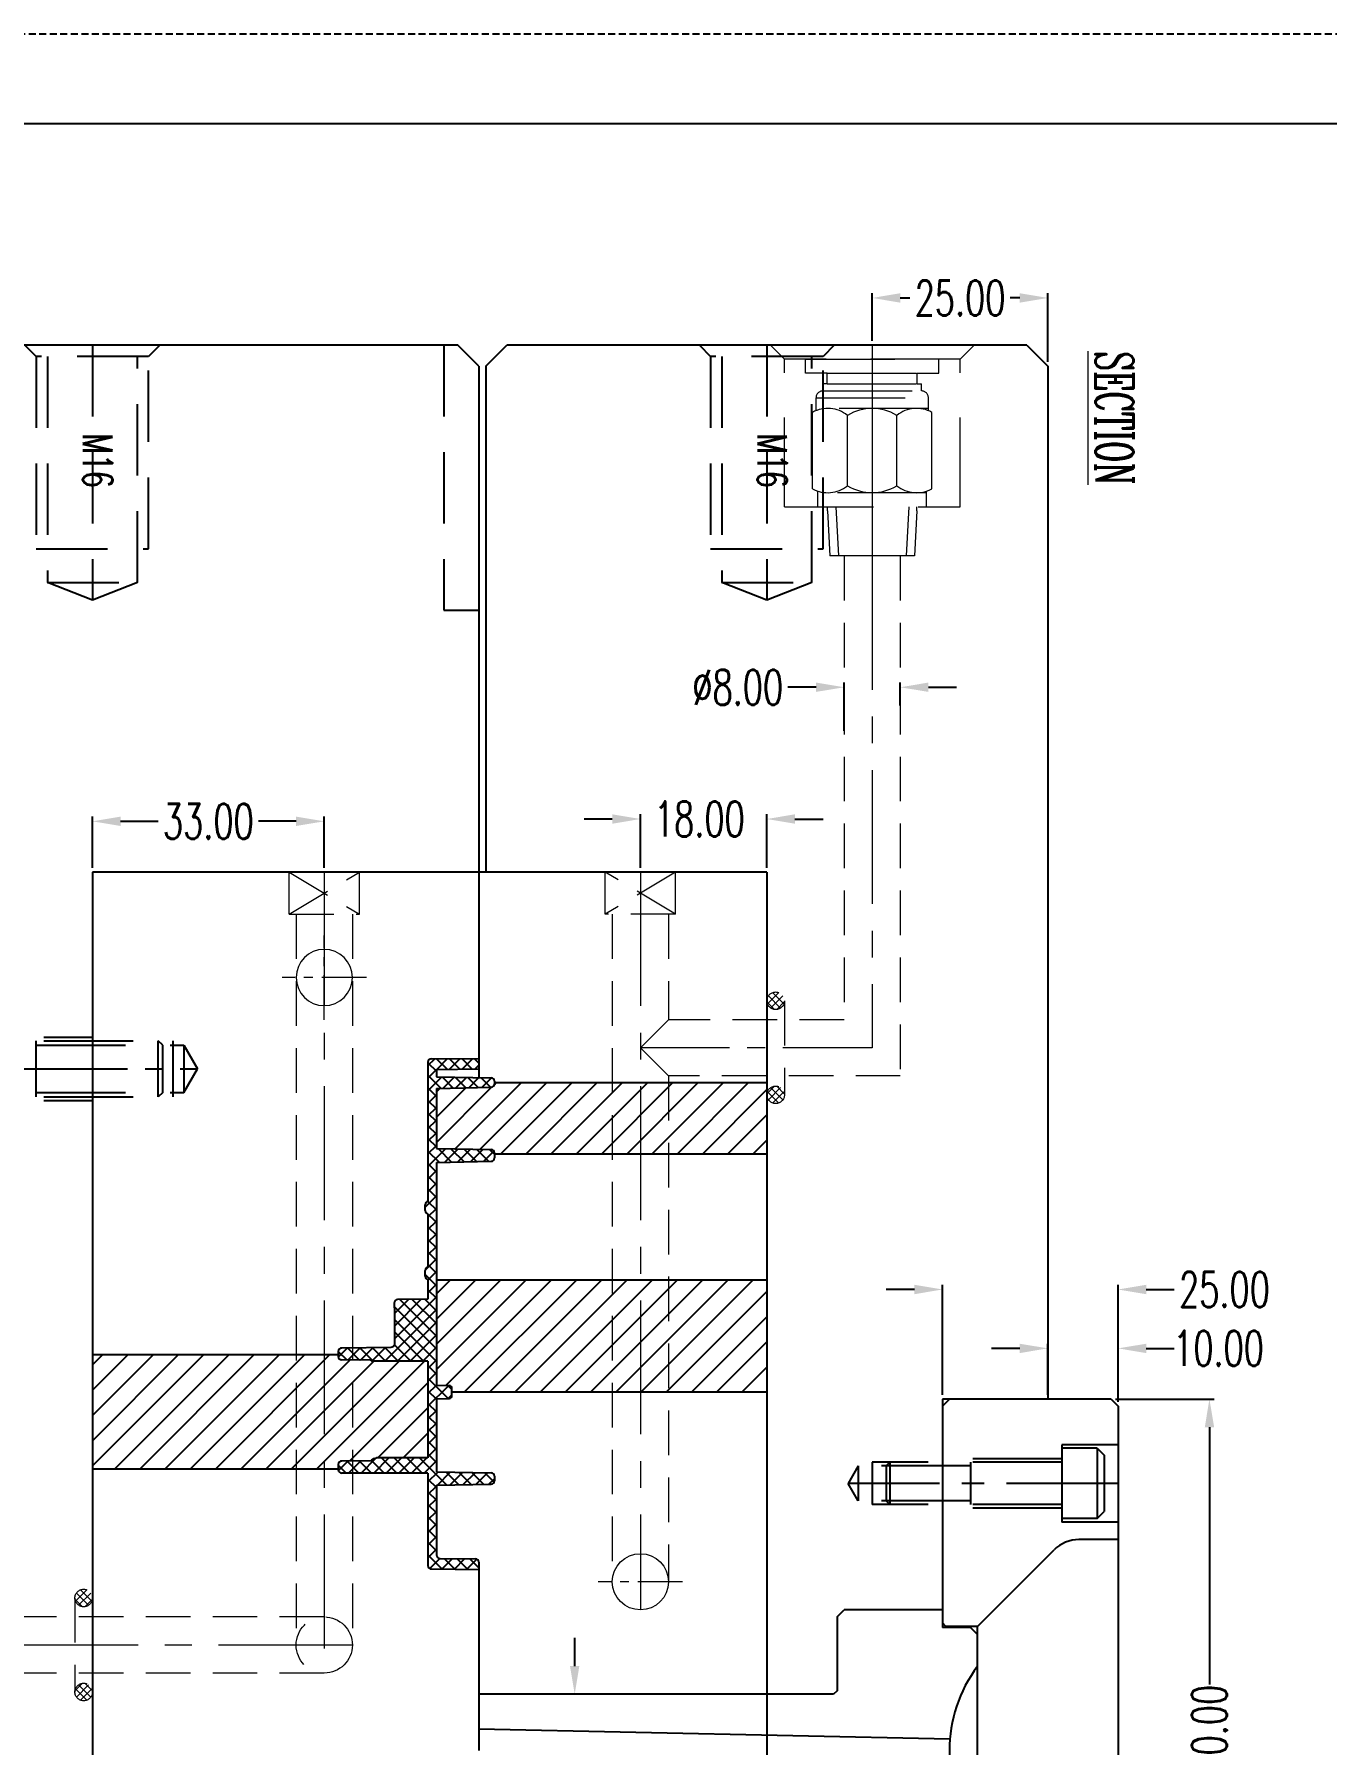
# Model space of a CAD drawing. Header units: inches. Extents: x 164842 to 166038, y -53074 to -52229.
# Drawn here: x 165076.1 to 165260, y -52472.1 to -52228.7 of the extents above; entities that cross this region are included whole.
import ezdxf

# ---------------------------------------------------------------- set-up
doc = ezdxf.new("R2010")
doc.units = ezdxf.units.IN
doc.header["$LTSCALE"] = 2
doc.header["$MEASUREMENT"] = 0
doc.header["$PDMODE"] = 3
doc.header["$PDSIZE"] = 0.3125
for name, pattern in [('CENTER', [50.8, 31.75, -6.35, 6.35, -6.35]), ('CENTER2', [1.125, 0.75, -0.125, 0.125, -0.125]), ('DASHED', [0.75, 0.5, -0.25]), ('HIDDEN', [9.525, 6.35, -3.175])]:
    doc.linetypes.add(name, pattern=pattern)
doc.layers.get('0').update_dxf_attribs({"linetype": 'CONTINUOUS'})
doc.layers.get('Defpoints').update_dxf_attribs({"linetype": 'CONTINUOUS'})
for name, color, linetype in [('5', 5, 'CONTINUOUS'), ('A', 7, 'CONTINUOUS'), ('CAV-COR', 1, 'CONTINUOUS'), ('Ru', 8, 'CONTINUOUS'), ('SCREW', 52, 'HIDDEN'), ('WT', 4, 'CONTINUOUS')]:
    doc.layers.add(name, color=color, linetype=linetype)
doc.layers.add('dim', color=3, linetype='CONTINUOUS', lineweight=15)
doc.layers.add('WR', color=122, linetype='HIDDEN', lineweight=18)
doc.styles.add('ROMANC', font='romanc', dxfattribs={"width": 0.6, "height": 1})
doc.styles.get("Standard").update_dxf_attribs({"font": 'txt.shx', "width": 0.67})
doc.dimstyles.new('2.00', dxfattribs={"dimtxt": 5, "dimasz": 4, "dimexe": 0.666, "dimexo": 0.626, "dimgap": 1, "dimtad": 0, "dimzin": 0, "dimdsep": 46, "dimtxsty": 'Standard', "dimcen": 0.09, "dimclrd": 3, "dimclre": 3, "dimclrt": 7, "dimazin": 0, "dimtfac": 1, "dimtofl": 0, "dimtmove": 0, "dimatfit": 0, "dimfxl": 0, "dimtolj": 1, "dimtzin": 0, "dimarcsym": 0})

# ---------------------------------------------------------------- blocks, each defined once
blk = doc.blocks.new('*D35751')
at = {"layer": 'Defpoints', "color": 0}
for p in [(165229.34, -52422.94), (165229.34, -52522.94), (165243.34, -52522.94)]:
    blk.add_point(p, dxfattribs=at)
at = {"layer": 'dim', "color": 3, "linetype": 'ByBlock', "lineweight": -2}
for p, q in [((165229.97, -52422.94), (165244.01, -52422.94)), ((165243.34, -52426.94), (165243.34, -52463.56)), ((165243.34, -52518.94), (165243.34, -52482.31)), ((165229.97, -52522.94), (165244.01, -52522.94))]:
    blk.add_line(p, q, dxfattribs=at)
at = {"layer": 'dim', "color": 3, "linetype": 'ByBlock'}
for points in [[(165244.01, -52426.94), (165242.68, -52426.94), (165243.34, -52422.94)], [(165242.68, -52518.94), (165244.01, -52518.94), (165243.34, -52522.94)]]:
    blk.add_solid(points, dxfattribs=at)
at = {"layer": 'dim', "color": 7, "linetype": 'ByBlock', "insert": (165243.34, -52472.94), "char_height": 5, "attachment_point": 5, "rotation": 90}
blk.add_mtext('%%c100.00', dxfattribs=at)
blk = doc.blocks.new('*D35752')
at = {"layer": 'Defpoints', "color": 0}
for p in [(165230.34, -52415.72), (165220.34, -52422.94), (165230.34, -52423.94)]:
    blk.add_point(p, dxfattribs=at)
at = {"layer": 'dim', "color": 3, "linetype": 'ByBlock', "lineweight": -2}
for p, q in [((165220.34, -52422.31), (165220.34, -52415.06)), ((165230.34, -52423.31), (165230.34, -52415.06)), ((165216.34, -52415.72), (165212.34, -52415.72)), ((165234.34, -52415.72), (165238.34, -52415.72))]:
    blk.add_line(p, q, dxfattribs=at)
at = {"layer": 'dim', "color": 3, "linetype": 'ByBlock'}
for points in [[(165216.34, -52416.39), (165216.34, -52415.06), (165220.34, -52415.72)], [(165234.34, -52415.06), (165234.34, -52416.39), (165230.34, -52415.72)]]:
    blk.add_solid(points, dxfattribs=at)
at = {"layer": 'dim', "color": 7, "linetype": 'ByBlock', "insert": (165244.64, -52415.72), "char_height": 5, "attachment_point": 5}
blk.add_mtext('\\A1;10.00', dxfattribs=at)
blk = doc.blocks.new('*D35753')
at = {"layer": 'Defpoints', "color": 0}
for p in [(165230.34, -52407.34), (165205.34, -52422.94), (165230.34, -52423.94)]:
    blk.add_point(p, dxfattribs=at)
at = {"layer": 'dim', "color": 3, "linetype": 'ByBlock', "lineweight": -2}
for p, q in [((165201.34, -52407.34), (165197.34, -52407.34)), ((165205.34, -52422.31), (165205.34, -52406.67)), ((165230.34, -52423.31), (165230.34, -52406.67)), ((165234.34, -52407.34), (165238.34, -52407.34))]:
    blk.add_line(p, q, dxfattribs=at)
at = {"layer": 'dim', "color": 3, "linetype": 'ByBlock'}
for points in [[(165201.34, -52408.01), (165201.34, -52406.67), (165205.34, -52407.34)], [(165234.34, -52406.67), (165234.34, -52408.01), (165230.34, -52407.34)]]:
    blk.add_solid(points, dxfattribs=at)
at = {"layer": 'dim', "color": 7, "linetype": 'ByBlock', "insert": (165245.48, -52407.34), "char_height": 5, "attachment_point": 5}
blk.add_mtext('\\A1;25.00', dxfattribs=at)
blk = doc.blocks.new('*D35779')
at = {"layer": 'Defpoints', "color": 0}
for p in [(165152.99, -52464.94), (165158.87, -52464.94), (165158.87, -52480.94)]:
    blk.add_point(p, dxfattribs=at)
at = {"layer": 'dim', "color": 3, "linetype": 'ByBlock', "lineweight": -2}
for p, q in [((165152.99, -52460.94), (165152.99, -52456.94)), ((165158.24, -52464.94), (165152.32, -52464.94)), ((165158.24, -52480.94), (165152.32, -52480.94)), ((165152.99, -52484.94), (165152.99, -52488.94))]:
    blk.add_line(p, q, dxfattribs=at)
at = {"layer": 'dim', "color": 3, "linetype": 'ByBlock'}
for points in [[(165152.32, -52460.94), (165153.65, -52460.94), (165152.99, -52464.94)], [(165153.65, -52484.94), (165152.32, -52484.94), (165152.99, -52480.94)]]:
    blk.add_solid(points, dxfattribs=at)
at = {"layer": 'dim', "color": 7, "linetype": 'ByBlock', "insert": (165152.99, -52497.2), "char_height": 5, "attachment_point": 5, "rotation": 90}
blk.add_mtext('%%c16.00', dxfattribs=at)
blk = doc.blocks.new('*X37194')
at = {"color": 0}
for p, q in [((-7.86, -0.44), (-6.25, 1.17)), ((-6.25, -1.17), (-7.86, 0.44)), ((-5.66, -0.71), (-7.4, 1.03)), ((-7.4, -1.03), (-5.66, 0.71)), ((-5.45, 0.15), (-6.54, 1.24)), ((5.45, 0.15), (6.54, 1.24)), ((5.66, -0.71), (7.4, 1.03)), ((7.4, -1.03), (5.66, 0.71)), ((7.86, -0.44), (6.25, 1.17)), ((6.25, -1.17), (7.86, 0.44)), ((-6.54, -1.24), (-5.45, -0.15)), ((6.54, -1.24), (5.45, -0.15))]:
    blk.add_line(p, q, dxfattribs=at)
blk = doc.blocks.new('*D37331')
at = {"layer": 'Defpoints', "color": 0}
for p in [(165162.34, -52340.38), (165162.34, -52347.94), (165180.34, -52347.94)]:
    blk.add_point(p, dxfattribs=at)
at = {"layer": 'dim', "color": 3, "linetype": 'ByBlock', "lineweight": -2}
for p, q in [((165162.34, -52347.31), (165162.34, -52339.71)), ((165180.34, -52347.31), (165180.34, -52339.71)), ((165158.34, -52340.38), (165154.34, -52340.38)), ((165184.34, -52340.38), (165188.34, -52340.38))]:
    blk.add_line(p, q, dxfattribs=at)
at = {"layer": 'dim', "color": 3, "linetype": 'ByBlock'}
for points in [[(165158.34, -52341.05), (165158.34, -52339.71), (165162.34, -52340.38)], [(165184.34, -52339.71), (165184.34, -52341.05), (165180.34, -52340.38)]]:
    blk.add_solid(points, dxfattribs=at)
at = {"layer": 'dim', "color": 7, "linetype": 'ByBlock', "insert": (165170.74, -52340.38), "char_height": 5, "attachment_point": 5}
blk.add_mtext('\\A1;18.00', dxfattribs=at)
blk = doc.blocks.new('*D37332')
at = {"layer": 'Defpoints', "color": 0}
for p in [(165195.34, -52266.22), (165195.34, -52272.94), (165220.34, -52275.94)]:
    blk.add_point(p, dxfattribs=at)
at = {"layer": 'dim', "color": 3, "linetype": 'ByBlock', "lineweight": -2}
for p, q in [((165195.34, -52272.31), (165195.34, -52265.55)), ((165199.34, -52266.22), (165200.7, -52266.22)), ((165216.34, -52266.22), (165214.98, -52266.22)), ((165220.34, -52275.31), (165220.34, -52265.55))]:
    blk.add_line(p, q, dxfattribs=at)
at = {"layer": 'dim', "color": 3, "linetype": 'ByBlock'}
for points in [[(165199.34, -52265.55), (165199.34, -52266.89), (165195.34, -52266.22)], [(165216.34, -52266.89), (165216.34, -52265.55), (165220.34, -52266.22)]]:
    blk.add_solid(points, dxfattribs=at)
at = {"layer": 'dim', "color": 7, "linetype": 'ByBlock', "insert": (165207.84, -52266.22), "char_height": 5, "attachment_point": 5}
blk.add_mtext('\\A1;25.00', dxfattribs=at)
blk = doc.blocks.new('*D37333')
at = {"layer": 'Defpoints', "color": 0}
for p in [(165191.34, -52321.63), (165199.34, -52324.86), (165191.34, -52328.44)]:
    blk.add_point(p, dxfattribs=at)
at = {"layer": 'dim', "color": 3, "linetype": 'ByBlock', "lineweight": -2}
for p, q in [((165187.34, -52321.63), (165183.34, -52321.63)), ((165191.34, -52327.81), (165191.34, -52320.96)), ((165199.34, -52324.24), (165199.34, -52320.96)), ((165203.34, -52321.63), (165207.34, -52321.63))]:
    blk.add_line(p, q, dxfattribs=at)
at = {"layer": 'dim', "color": 3, "linetype": 'ByBlock'}
for points in [[(165187.34, -52322.29), (165187.34, -52320.96), (165191.34, -52321.63)], [(165203.34, -52320.96), (165203.34, -52322.29), (165199.34, -52321.63)]]:
    blk.add_solid(points, dxfattribs=at)
at = {"layer": 'dim', "color": 7, "linetype": 'ByBlock', "insert": (165176.2, -52321.63), "char_height": 5, "attachment_point": 5}
blk.add_mtext('%%c8.00', dxfattribs=at)
blk = doc.blocks.new('20160903.135920')
at = {"layer": 'WR', "linetype": 'CENTER', "ltscale": 0.1}
for p, q in [((0, 6), (0, -6)), ((6, 0), (-6, 0))]:
    blk.add_line(p, q, dxfattribs=at)
at = {"layer": 'WR', "linetype": 'ByBlock'}
blk.add_circle((0, 0), 4, dxfattribs=at)
blk = doc.blocks.new('*D37352')
at = {"layer": 'Defpoints', "color": 0}
for p in [(165117.34, -52340.71), (165084.34, -52347.94), (165117.34, -52347.94)]:
    blk.add_point(p, dxfattribs=at)
at = {"layer": 'dim', "color": 3, "linetype": 'ByBlock', "lineweight": -2}
for p, q in [((165084.34, -52347.31), (165084.34, -52340.04)), ((165117.34, -52347.31), (165117.34, -52340.04)), ((165088.34, -52340.71), (165093.7, -52340.71)), ((165113.34, -52340.71), (165107.98, -52340.71))]:
    blk.add_line(p, q, dxfattribs=at)
at = {"layer": 'dim', "color": 3, "linetype": 'ByBlock'}
for points in [[(165088.34, -52340.04), (165088.34, -52341.37), (165084.34, -52340.71)], [(165113.34, -52341.37), (165113.34, -52340.04), (165117.34, -52340.71)]]:
    blk.add_solid(points, dxfattribs=at)
at = {"layer": 'dim', "color": 7, "linetype": 'ByBlock', "insert": (165100.84, -52340.71), "char_height": 5, "attachment_point": 5}
blk.add_mtext('\\A1;33.00', dxfattribs=at)
blk = doc.blocks.new('20150129.111502')
at = {"layer": '5', "color": 122, "linetype": 'HIDDEN', "lineweight": 0}
for p, q in [((0, 14.5), (0, -14.5)), ((2, 12.5), (0, 14.5)), ((2, 12.5), (2, -12.5)), ((23, 12.5), (2, 12.5)), ((23, -12.5), (23, 12.5)), ((2, -9.5), (2, 9.5)), ((4.01, 9.5), (2, 9.5)), ((4.01, 6.4), (4.01, 9.5)), ((7.51, -8), (7.51, 8)), ((9.33, 8), (7.51, 8)), ((9, 8), (9, -8)), ((20.43, 8.5), (9.57, 8.5)), ((23, 7.75), (20.77, 7.75)), ((21, 7.75), (21, -7.75)), ((4.01, -6.4), (4.01, 6.4)), ((5.51, 6.4), (4.01, 6.4)), ((5.51, 6.4), (5.51, 7)), ((6.51, 7), (5.51, 7)), ((5.51, 6.4), (5.51, 7)), ((5.51, -6.4), (5.51, 6.4)), ((6.51, -7), (6.51, 7)), ((23.56, 6.35), (23, 6.35)), ((23, 5.19), (30, 4.82)), ((23.56, 6.35), (30, 6.01)), ((30, 6.01), (30, -6.01)), ((20.01, 3.5), (9.99, 3.5)), ((20.01, -3.5), (9.99, -3.5)), ((23, -5.19), (30, -4.82)), ((5.51, -6.4), (4.01, -6.4)), ((4.01, -6.4), (4.01, -9.5)), ((5.51, -6.4), (5.51, -7)), ((5.51, -6.4), (5.51, -7)), ((6.51, -7), (5.51, -7)), ((23.56, -6.35), (23, -6.35)), ((23.56, -6.35), (30, -6.01)), ((4.01, -9.5), (2, -9.5)), ((9.33, -8), (7.51, -8)), ((20.43, -8.5), (9.57, -8.5)), ((23, -7.75), (20.77, -7.75)), ((2, -12.5), (0, -14.5)), ((23, -12.5), (2, -12.5))]:
    blk.add_line(p, q, dxfattribs=at)
at = {"layer": '5', "color": 122, "linetype": 'CENTER', "lineweight": 0, "ltscale": 0.5}
blk.add_line((0, 0), (30, 0), dxfattribs=at)
at = {"layer": '5', "color": 122, "linetype": 'HIDDEN', "lineweight": 0}
for centre, radius, start, end in [((7.51, 7), 1, 90, 180), ((13.47, 6.32), 4.47, 150.752, 219.0183), ((16.53, 6.32), 4.47, 320.9817, 29.248), ((15.66, 0), 6.66, 148.3016, 211.6984), ((14.34, 0), 6.66, 328.3016, 31.6984), ((13.47, -6.32), 4.47, 140.9817, 209.248), ((16.53, -6.32), 4.47, 330.752, 39.0183), ((7.51, -7), 1, 180, 270)]:
    blk.add_arc(centre, radius, start, end, dxfattribs=at)

msp = doc.modelspace()

# ---------------------------------------------------------------- linework, layer by layer
at = {"linetype": 'Continuous'}
for p, q in [((165136.339, -52272.939), (165032.339, -52272.939)), ((165139.339, -52275.939), (165136.339, -52272.939)), ((165140.339, -52275.939), (165143.339, -52272.939)), ((165217.339, -52272.939), (165143.339, -52272.939)), ((165217.339, -52272.939), (165220.339, -52275.939)), ((165139.339, -52275.939), (165139.339, -52347.939)), ((165140.339, -52275.939), (165140.339, -52347.939)), ((165220.339, -52275.939), (165220.339, -52422.939)), ((165229.339, -52422.939), (165205.339, -52422.939)), ((165206.339, -52422.939), (165205.339, -52423.939)), ((165229.339, -52422.939), (165230.339, -52423.939)), ((165230.339, -52423.939), (165230.339, -52521.939)), ((165210.339, -52455.289), (165221.225, -52444.404)), ((165230.339, -52442.939), (165224.76, -52442.939)), ((165205.339, -52452.939), (165191.339, -52452.939)), ((165209.339, -52455.439), (165205.339, -52455.439)), ((165210.339, -52455.289), (165205.839, -52455.289)), ((165209.339, -52455.439), (165210.339, -52456.439)), ((165210.339, -52490.589), (165210.339, -52455.289)), ((165189.839, -52464.939), (165139.339, -52464.939))]:
    msp.add_line(p, q, dxfattribs=at)
at = {"color": 8, "linetype": 'HIDDEN', "ltscale": 0.8}
for p, q in [((165074.739, -52272.939), (165076.339, -52274.539)), ((165093.939, -52272.939), (165074.739, -52272.939)), ((165084.339, -52272.939), (165084.339, -52309.217)), ((165093.939, -52272.939), (165092.339, -52274.539)), ((165134.339, -52272.939), (165134.339, -52310.655)), ((165170.739, -52272.939), (165172.339, -52274.539)), ((165189.939, -52272.939), (165170.739, -52272.939)), ((165180.339, -52272.939), (165180.339, -52309.217)), ((165189.939, -52272.939), (165188.339, -52274.539)), ((165092.339, -52274.539), (165076.339, -52274.539)), ((165076.339, -52274.539), (165076.339, -52301.939)), ((165077.939, -52274.539), (165077.939, -52306.739)), ((165090.739, -52306.739), (165090.739, -52274.539)), ((165092.339, -52301.939), (165092.339, -52274.539)), ((165188.339, -52274.539), (165172.339, -52274.539)), ((165172.339, -52274.539), (165172.339, -52301.939)), ((165173.939, -52274.539), (165173.939, -52306.739)), ((165186.739, -52306.739), (165186.739, -52274.539)), ((165188.339, -52301.939), (165188.339, -52274.539)), ((165076.339, -52301.939), (165092.339, -52301.939)), ((165172.339, -52301.939), (165188.339, -52301.939)), ((165077.939, -52306.739), (165090.739, -52306.739)), ((165084.339, -52309.217), (165077.939, -52306.739)), ((165090.739, -52306.739), (165084.339, -52309.217)), ((165173.939, -52306.739), (165186.739, -52306.739)), ((165180.339, -52309.217), (165173.939, -52306.739)), ((165186.739, -52306.739), (165180.339, -52309.217)), ((165134.339, -52310.655), (165139.339, -52310.655))]:
    msp.add_line(p, q, dxfattribs=at)
at = {"linetype": 'HIDDEN'}
for p, q in [((165039.339, -52371.439), (165084.339, -52371.439)), ((165039.339, -52380.439), (165084.339, -52380.439)), ((165230.339, -52429.439), (165222.339, -52429.439)), ((165222.339, -52431.439), (165205.339, -52431.439)), ((165222.339, -52438.439), (165205.339, -52438.439)), ((165230.339, -52440.439), (165222.339, -52440.439))]:
    msp.add_line(p, q, dxfattribs=at)
for p, q in [((165205.339, -52422.939), (165205.339, -52455.439)), ((165190.339, -52453.939), (165191.339, -52452.939)), ((165190.339, -52453.939), (165190.339, -52464.439)), ((165205.839, -52455.289), (165205.339, -52454.789)), ((165190.339, -52464.439), (165189.839, -52464.939))]:
    msp.add_line(p, q)
at = {"linetype": 'Continuous'}
for centre, radius, start, end in [((165224.76, -52447.939), 5, 90, 135), ((165226.339, -52472.939), 20, 143.1301, 216.8699)]:
    msp.add_arc(centre, radius, start, end, dxfattribs=at)
at = {"layer": 'A', "linetype": 'DASHED'}
msp.add_line((166037.767, -52228.685), (164842.016, -52228.685), dxfattribs=at)
at = {"layer": 'A'}
msp.add_line((166024.995, -52241.457), (164854.788, -52241.457), dxfattribs=at)
at = {"layer": 'CAV-COR'}
for p, q in [((165084.339, -52347.939), (165084.339, -52597.939)), ((165180.339, -52347.939), (165084.339, -52347.939)), ((165139.339, -52347.939), (165139.339, -52377.18)), ((165180.339, -52347.939), (165180.339, -52597.939)), ((165132.103, -52375.463), (165133.064, -52374.502)), ((165132.103, -52375.009), (165132.103, -52394.801)), ((165132.103, -52375.058), (165133.309, -52376.264)), ((165132.103, -52377.259), (165133.309, -52376.053)), ((165132.601, -52374.506), (165139.339, -52374.448)), ((165133.309, -52376.008), (165139.339, -52375.955)), ((165133.309, -52376.008), (165133.309, -52377.064)), ((165133.341, -52374.5), (165134.836, -52375.995)), ((165133.354, -52376.008), (165134.875, -52374.487)), ((165135.122, -52374.484), (165136.617, -52375.979)), ((165135.166, -52375.992), (165136.687, -52374.471)), ((165136.902, -52374.469), (165138.397, -52375.964)), ((165136.978, -52375.976), (165138.499, -52374.455)), ((165138.683, -52374.453), (165139.339, -52375.109)), ((165138.79, -52375.96), (165139.339, -52375.411)), ((165132.103, -52376.854), (165133.949, -52378.7)), ((165132.103, -52379.055), (165134.079, -52377.079)), ((165132.103, -52378.65), (165133.309, -52379.856)), ((165133.309, -52377.064), (165141.106, -52377.214)), ((165133.309, -52386.407), (165141.168, -52378.548)), ((165133.309, -52378.712), (165141.106, -52378.562)), ((165133.309, -52382.815), (165137.492, -52378.631)), ((165133.309, -52379.223), (165133.83, -52378.702)), ((165133.309, -52378.712), (165133.309, -52387.266)), ((165134.125, -52377.08), (165135.711, -52378.666)), ((165134.26, -52378.694), (165135.841, -52377.113)), ((165135.956, -52377.115), (165137.473, -52378.632)), ((165135.991, -52387.317), (165145.422, -52377.886)), ((165136.092, -52378.658), (165137.604, -52377.147)), ((165137.788, -52377.15), (165139.235, -52378.598)), ((165137.923, -52378.623), (165139.366, -52377.181)), ((165139.515, -52387.385), (165149.014, -52377.886)), ((165139.619, -52377.185), (165140.998, -52378.564)), ((165139.754, -52378.588), (165141.124, -52377.218)), ((165141.526, -52378.189), (165141.83, -52377.886)), ((165141.55, -52377.713), (165141.55, -52378.063)), ((165141.55, -52377.886), (165180.339, -52377.886)), ((165142.476, -52388.016), (165152.606, -52377.886)), ((165146.068, -52388.016), (165156.198, -52377.886)), ((165149.66, -52388.016), (165159.79, -52377.886)), ((165153.252, -52388.016), (165163.382, -52377.886)), ((165156.845, -52388.016), (165166.975, -52377.886)), ((165160.437, -52388.016), (165170.567, -52377.886)), ((165164.029, -52388.016), (165174.159, -52377.886)), ((165167.621, -52388.016), (165177.751, -52377.886)), ((165171.213, -52388.016), (165180.339, -52378.89)), ((165132.103, -52380.851), (165133.309, -52379.645)), ((165132.103, -52380.446), (165133.309, -52381.652)), ((165132.103, -52382.647), (165133.309, -52381.441)), ((165132.103, -52382.242), (165133.309, -52383.448)), ((165132.103, -52384.443), (165133.309, -52383.237)), ((165132.103, -52384.038), (165133.309, -52385.244)), ((165174.805, -52388.016), (165180.339, -52382.482)), ((165132.103, -52386.239), (165133.309, -52385.033)), ((165132.103, -52385.834), (165133.309, -52387.04)), ((165178.397, -52388.016), (165180.339, -52386.074)), ((165132.103, -52388.035), (165133.309, -52386.829)), ((165132.103, -52389.831), (165134.643, -52387.291)), ((165132.103, -52387.63), (165133.712, -52389.239)), ((165133.309, -52387.266), (165141.106, -52387.416)), ((165133.539, -52387.27), (165135.474, -52389.205)), ((165134.507, -52389.223), (165136.405, -52387.325)), ((165135.371, -52387.305), (165137.236, -52389.171)), ((165136.338, -52389.188), (165138.167, -52387.359)), ((165137.202, -52387.341), (165138.998, -52389.137)), ((165138.17, -52389.153), (165139.929, -52387.393)), ((165139.033, -52387.376), (165140.76, -52389.103)), ((165140.001, -52389.118), (165141.47, -52387.649)), ((165140.865, -52387.411), (165141.55, -52388.097)), ((165141.55, -52387.915), (165141.55, -52388.597)), ((165141.55, -52388.016), (165180.339, -52388.016)), ((165132.103, -52389.426), (165133.309, -52390.632)), ((165132.103, -52391.627), (165133.309, -52390.421)), ((165132.103, -52391.222), (165133.309, -52392.428)), ((165133.309, -52389.247), (165141.106, -52389.096)), ((165133.309, -52389.247), (165133.309, -52420.975)), ((165132.103, -52393.423), (165133.309, -52392.217)), ((165132.103, -52393.018), (165133.309, -52394.224)), ((165131.701, -52395.621), (165133.309, -52394.013)), ((165131.701, -52396.118), (165131.701, -52395.294)), ((165131.72, -52396.227), (165133.309, -52397.816)), ((165132.094, -52394.805), (165133.309, -52396.02)), ((165132.103, -52397.015), (165133.309, -52395.809)), ((165132.103, -52396.61), (165132.103, -52404.148)), ((165132.103, -52398.812), (165133.309, -52397.606)), ((165132.103, -52398.406), (165133.309, -52399.612)), ((165132.103, -52400.608), (165133.309, -52399.402)), ((165132.103, -52400.202), (165133.309, -52401.408)), ((165131.709, -52404.593), (165133.309, -52402.994)), ((165132.103, -52402.404), (165133.309, -52401.198)), ((165132.103, -52401.998), (165133.309, -52403.204)), ((165131.701, -52405.465), (165131.701, -52404.64)), ((165131.701, -52405.189), (165133.309, -52406.797)), ((165132.103, -52403.794), (165133.309, -52405)), ((165132.103, -52405.996), (165133.309, -52404.79)), ((165132.103, -52405.957), (165132.103, -52408.731)), ((165133.309, -52407.959), (165135.309, -52405.959)), ((165133.309, -52411.551), (165138.901, -52405.959)), ((165133.309, -52415.144), (165142.493, -52405.959)), ((165133.309, -52405.959), (165180.339, -52405.959)), ((165133.309, -52418.736), (165146.085, -52405.959)), ((165134.637, -52420.999), (165149.678, -52405.959)), ((165137.324, -52421.905), (165153.27, -52405.959)), ((165140.916, -52421.905), (165156.862, -52405.959)), ((165144.508, -52421.905), (165160.454, -52405.959)), ((165148.1, -52421.905), (165164.046, -52405.959)), ((165151.693, -52421.905), (165167.638, -52405.959)), ((165155.285, -52421.905), (165171.23, -52405.959)), ((165158.877, -52421.905), (165174.822, -52405.959)), ((165162.469, -52421.905), (165178.414, -52405.959)), ((165127.328, -52414.363), (165133.309, -52408.382)), ((165132.103, -52407.792), (165133.309, -52406.586)), ((165132.103, -52407.387), (165133.309, -52408.593)), ((165166.061, -52421.905), (165180.339, -52407.627)), ((165125.962, -52417.525), (165133.309, -52410.178)), ((165127.279, -52409.271), (165127.279, -52409.698)), ((165127.285, -52409.753), (165133.309, -52415.777)), ((165127.328, -52412.567), (165131.156, -52408.739)), ((165127.328, -52410.771), (165129.344, -52408.755)), ((165127.328, -52409.915), (165127.328, -52415.109)), ((165132.103, -52408.731), (165127.777, -52408.769)), ((165128.094, -52408.766), (165133.309, -52413.981)), ((165129.875, -52408.75), (165133.309, -52412.185)), ((165131.655, -52408.735), (165133.309, -52410.389)), ((165127.328, -52411.592), (165133.309, -52417.573)), ((165127.758, -52417.525), (165133.309, -52411.974)), ((165169.653, -52421.905), (165180.339, -52411.219)), ((165119.356, -52416.947), (165120.637, -52415.666)), ((165126.802, -52415.612), (165119.838, -52415.673)), ((165120.626, -52415.666), (165122.348, -52417.388)), ((165120.725, -52417.374), (165122.449, -52415.65)), ((165122.406, -52415.65), (165124.281, -52417.525)), ((165122.505, -52417.39), (165124.261, -52415.634)), ((165124.177, -52417.514), (165126.072, -52415.618)), ((165124.187, -52415.635), (165126.077, -52417.525)), ((165125.967, -52415.619), (165127.873, -52417.525)), ((165127.315, -52415.171), (165129.669, -52417.525)), ((165127.328, -52413.388), (165131.465, -52417.525)), ((165129.555, -52417.525), (165133.309, -52413.77)), ((165131.351, -52417.525), (165133.309, -52415.566)), ((165173.245, -52421.905), (165180.339, -52414.811)), ((165084.339, -52418.08), (165085.782, -52416.638)), ((165084.339, -52421.672), (165089.374, -52416.638)), ((165084.339, -52425.264), (165092.966, -52416.638)), ((165084.339, -52428.856), (165096.558, -52416.638)), ((165084.339, -52432.449), (165100.15, -52416.638)), ((165119.34, -52416.638), (165084.339, -52416.638)), ((165087.483, -52432.897), (165103.742, -52416.638)), ((165091.075, -52432.897), (165107.334, -52416.638)), ((165094.667, -52432.897), (165110.926, -52416.638)), ((165098.259, -52432.897), (165114.518, -52416.638)), ((165101.851, -52432.897), (165118.11, -52416.638)), ((165105.443, -52432.897), (165120.964, -52417.376)), ((165109.035, -52432.897), (165124.408, -52417.525)), ((165112.627, -52432.897), (165128, -52417.525)), ((165116.219, -52432.897), (165131.592, -52417.525)), ((165119.34, -52416.175), (165119.34, -52416.864)), ((165119.34, -52416.176), (165120.536, -52417.372)), ((165123.935, -52417.402), (165119.838, -52417.366)), ((165132.103, -52417.525), (165124.264, -52417.525)), ((165132.103, -52418.568), (165133.309, -52417.362)), ((165132.103, -52417.525), (165132.103, -52431.319)), ((165132.103, -52418.163), (165133.309, -52419.369)), ((165132.103, -52420.364), (165133.309, -52419.158)), ((165132.103, -52419.959), (165134.998, -52422.854)), ((165176.837, -52421.905), (165180.339, -52418.403)), ((165120.966, -52431.743), (165132.103, -52420.606)), ((165132.103, -52422.16), (165133.309, -52420.954)), ((165132.103, -52423.956), (165135.052, -52421.007)), ((165132.103, -52421.755), (165133.309, -52422.961)), ((165133.309, -52420.975), (165135.125, -52421.008)), ((165133.309, -52422.885), (165135.125, -52422.851)), ((165133.309, -52422.885), (165133.309, -52433.274)), ((165134.945, -52421.005), (165135.52, -52421.58)), ((165135.002, -52422.854), (165135.52, -52422.335)), ((165135.52, -52422.424), (165135.52, -52421.436)), ((165135.52, -52421.905), (165180.339, -52421.905)), ((165124.981, -52431.319), (165132.103, -52424.198)), ((165132.103, -52423.551), (165133.309, -52424.757)), ((165132.103, -52425.752), (165133.309, -52424.546)), ((165132.103, -52425.347), (165133.309, -52426.553)), ((165128.573, -52431.319), (165132.103, -52427.79)), ((165132.103, -52427.548), (165133.309, -52426.342)), ((165132.103, -52427.143), (165133.309, -52428.349)), ((165132.103, -52429.344), (165133.309, -52428.138)), ((165132.103, -52428.939), (165133.309, -52430.145)), ((165132.103, -52431.14), (165133.309, -52429.934)), ((165119.34, -52432.255), (165119.34, -52432.978)), ((165119.34, -52432.34), (165120.48, -52433.48)), ((165119.364, -52433.103), (165120.722, -52431.745)), ((165123.976, -52431.717), (165119.838, -52431.753)), ((165120.542, -52431.747), (165122.276, -52433.48)), ((165120.783, -52433.48), (165122.534, -52431.729)), ((165122.323, -52431.731), (165124.072, -52433.48)), ((165122.579, -52433.48), (165124.737, -52431.322)), ((165123.976, -52431.717), (165124.099, -52431.58)), ((165124.037, -52431.649), (165125.868, -52433.48)), ((165124.099, -52431.58), (165124.245, -52431.469)), ((165124.375, -52433.48), (165126.536, -52431.319)), ((165124.584, -52431.337), (165124.767, -52431.319)), ((165132.103, -52431.319), (165124.767, -52431.319)), ((165125.503, -52431.319), (165127.664, -52433.48)), ((165126.171, -52433.48), (165128.332, -52431.319)), ((165127.299, -52431.319), (165129.46, -52433.48)), ((165127.967, -52433.48), (165130.128, -52431.319)), ((165129.095, -52431.319), (165131.256, -52433.48)), ((165129.763, -52433.48), (165131.924, -52431.319)), ((165130.891, -52431.319), (165134.73, -52435.158)), ((165131.559, -52433.48), (165133.309, -52431.73)), ((165132.103, -52430.735), (165133.309, -52431.941)), ((165119.34, -52432.897), (165084.339, -52432.897)), ((165132.103, -52433.48), (165119.842, -52433.48)), ((165132.103, -52434.733), (165133.557, -52433.279)), ((165132.103, -52433.48), (165132.103, -52446.611)), ((165132.103, -52434.327), (165133.309, -52435.533)), ((165133.309, -52433.274), (165141.106, -52433.419)), ((165133.309, -52435.184), (165141.106, -52435.04)), ((165133.309, -52435.184), (165133.309, -52445.113)), ((165133.45, -52435.182), (165135.32, -52433.311)), ((165134.667, -52433.299), (165136.493, -52435.125)), ((165135.28, -52435.148), (165137.084, -52433.344)), ((165136.497, -52433.333), (165138.256, -52435.093)), ((165137.11, -52435.114), (165138.847, -52433.377)), ((165138.327, -52433.367), (165140.02, -52435.06)), ((165138.94, -52435.08), (165140.61, -52433.41)), ((165140.157, -52433.401), (165141.51, -52434.754)), ((165140.77, -52435.046), (165141.55, -52434.266)), ((165141.55, -52433.9), (165141.55, -52434.558)), ((165132.103, -52436.529), (165133.309, -52435.323)), ((165132.103, -52436.123), (165133.309, -52437.329)), ((165132.103, -52438.325), (165133.309, -52437.119)), ((165132.103, -52437.919), (165133.309, -52439.125)), ((165132.103, -52440.121), (165133.309, -52438.915)), ((165132.103, -52439.715), (165133.309, -52440.921)), ((165132.103, -52441.917), (165133.309, -52440.711)), ((165132.103, -52441.512), (165133.309, -52442.718)), ((165132.103, -52443.713), (165133.309, -52442.507)), ((165132.103, -52443.308), (165133.309, -52444.514)), ((165132.103, -52445.509), (165133.309, -52444.303)), ((165132.103, -52445.104), (165134.127, -52447.128)), ((165132.364, -52447.044), (165133.795, -52445.613)), ((165132.601, -52447.115), (165139.339, -52447.173)), ((165133.807, -52445.616), (165138.841, -52445.66)), ((165134.077, -52447.128), (165135.573, -52445.631)), ((165134.417, -52445.621), (165135.939, -52447.144)), ((165135.857, -52447.143), (165137.353, -52445.647)), ((165136.228, -52445.637), (165137.751, -52447.16)), ((165137.638, -52447.159), (165139.071, -52445.725)), ((165138.04, -52445.653), (165139.339, -52446.951)), ((165139.339, -52446.163), (165139.339, -52472.939))]:
    msp.add_line(p, q, dxfattribs=at)
for points in [[(165127.328, -52415.109), (165127.288, -52415.294), (165127.176, -52415.456), (165127.005, -52415.57), (165126.802, -52415.612)], [(165124.245, -52431.469), (165124.408, -52431.387), (165124.584, -52431.337)]]:
    msp.add_lwpolyline(points, dxfattribs=at)
for centre, start, end in [((165132.204, -52395.294), 101.53696, 180), ((165132.204, -52396.118), 180, 258.46304), ((165132.204, -52404.64), 101.53696, 180), ((165132.204, -52405.465), 180, 258.46304), ((165127.782, -52409.271), 90.5, 180), ((165127.782, -52409.698), 180, 218.78594), ((165119.842, -52416.175), 90.5, 180), ((165119.842, -52416.864), 180, 269.5), ((165124.264, -52417.022), 229.12111, 270), ((165119.842, -52432.255), 90.5, 180), ((165119.842, -52432.978), 180, 270)]:
    msp.add_arc(centre, 0.502, start, end, dxfattribs=at)
for centre, major_axis, ratio, start_param, end_param in [((165132.606, -52375.009), (0, 0.503), 0.9997951, 0.0087266, 1.5707963), ((165141.098, -52377.713), (0, 0.499), 0.9063078, -1.5707963, -0.0174533), ((165141.098, -52378.063), (0, 0.499), 0.9063078, -3.1241394, -1.5707963), ((165141.098, -52387.915), (0, 0.499), 0.9063078, -1.5707963, -0.0174533), ((165141.098, -52388.597), (0, 0.499), 0.9063078, -3.1241394, -1.5707963), ((165135.118, -52421.436), (0, 0.428), 0.9396926, -1.5707963, -0.0174533), ((165135.118, -52422.424), (0, -0.428), 0.9396926, 6.3006386, 7.8539816), ((165141.098, -52433.9), (0, 0.481), 0.9396926, -1.5707963, -0.0174533), ((165141.098, -52434.558), (0, -0.481), 0.9396926, 0.0174533, 1.5707963), ((165132.606, -52446.611), (0, 0.503), 0.9986838, 1.5707963, 3.132866), ((165133.812, -52445.113), (0, 0.503), 0.9986838, 7.8539816, 9.4160513), ((165138.837, -52446.163), (0, 0.503), 0.9986838, -1.5707963, -0.0087266)]:
    msp.add_ellipse(centre, major_axis=major_axis, ratio=ratio, start_param=start_param, end_param=end_param, dxfattribs=at)
at = {"layer": 'Ru'}
msp.add_lwpolyline([(165206.403, -52471.339), (165139.339, -52469.939)], dxfattribs=at)
at = {"layer": 'SCREW'}
for p, q in [((165039.339, -52371.939), (165095.839, -52371.939)), ((165076.339, -52379.939), (165076.339, -52371.939)), ((165076.339, -52372.564), (165097.339, -52372.564)), ((165093.714, -52379.939), (165093.714, -52371.939)), ((165094.339, -52372.564), (165093.714, -52371.939)), ((165094.339, -52379.314), (165094.339, -52372.564)), ((165095.839, -52379.939), (165095.839, -52371.939)), ((165097.339, -52372.564), (165099.288, -52375.939)), ((165097.339, -52372.564), (165097.339, -52379.314)), ((165097.339, -52379.314), (165099.288, -52375.939)), ((165039.339, -52379.939), (165095.839, -52379.939)), ((165076.339, -52379.314), (165097.339, -52379.314)), ((165094.339, -52379.314), (165093.714, -52379.939)), ((165222.339, -52429.439), (165222.339, -52440.439)), ((165227.339, -52429.939), (165222.339, -52429.939)), ((165227.339, -52429.939), (165227.339, -52439.939)), ((165193.339, -52432.439), (165191.896, -52434.939)), ((165209.339, -52432.439), (165193.339, -52432.439)), ((165193.339, -52432.439), (165193.339, -52437.439)), ((165222.339, -52431.939), (165195.339, -52431.939)), ((165195.339, -52431.939), (165195.339, -52437.939)), ((165197.339, -52432.439), (165197.839, -52431.939)), ((165197.339, -52432.439), (165197.339, -52437.439)), ((165197.839, -52431.939), (165197.839, -52437.939)), ((165209.339, -52431.939), (165209.339, -52437.939)), ((165228.339, -52430.939), (165228.339, -52438.939)), ((165193.339, -52437.439), (165191.896, -52434.939)), ((165209.339, -52437.439), (165193.339, -52437.439)), ((165197.339, -52437.439), (165197.839, -52437.939)), ((165222.339, -52437.939), (165195.339, -52437.939)), ((165227.339, -52439.939), (165222.339, -52439.939)), ((165227.339, -52439.939), (165228.339, -52438.939))]:
    msp.add_line(p, q, dxfattribs=at)
at = {"layer": 'SCREW', "linetype": 'CENTER2', "ltscale": 10}
msp.add_line((165029.339, -52375.939), (165099.288, -52375.939), dxfattribs=at)
at = {"layer": 'SCREW', "linetype": 'Continuous'}
msp.add_line((165227.339, -52429.939), (165228.339, -52430.939), dxfattribs=at)
at = {"layer": 'SCREW', "linetype": 'CENTER', "ltscale": 0.25}
msp.add_line((165230.339, -52434.939), (165191.896, -52434.939), dxfattribs=at)
at = {"layer": 'WR', "linetype": 'HIDDEN', "ltscale": 0.5}
for p, q in [((165191.339, -52302.939), (165191.339, -52368.939)), ((165199.339, -52302.939), (165199.339, -52376.939)), ((165112.339, -52347.939), (165122.339, -52347.939)), ((165112.339, -52347.939), (165122.339, -52353.939)), ((165112.339, -52353.939), (165122.339, -52347.939)), ((165112.339, -52353.939), (165112.339, -52347.939)), ((165122.339, -52353.939), (165122.339, -52347.939)), ((165167.339, -52347.939), (165157.339, -52347.939)), ((165167.339, -52347.939), (165157.339, -52353.939)), ((165167.339, -52353.939), (165157.339, -52347.939)), ((165157.339, -52353.939), (165157.339, -52347.939)), ((165167.339, -52353.939), (165167.339, -52347.939)), ((165112.339, -52353.939), (165122.339, -52353.939)), ((165113.339, -52353.939), (165113.339, -52457.939)), ((165121.339, -52353.939), (165121.339, -52457.939)), ((165167.339, -52353.939), (165157.339, -52353.939)), ((165158.339, -52353.939), (165158.339, -52448.939)), ((165166.339, -52353.939), (165166.339, -52368.939)), ((165180.339, -52366.249), (165180.339, -52379.629)), ((165182.839, -52366.249), (165182.839, -52379.629)), ((165162.339, -52372.939), (165166.339, -52368.939)), ((165191.339, -52368.939), (165166.339, -52368.939)), ((165166.339, -52376.939), (165162.339, -52372.939)), ((165199.339, -52376.939), (165166.339, -52376.939)), ((165166.339, -52376.939), (165166.339, -52448.939)), ((165081.839, -52451.249), (165081.839, -52464.629)), ((165084.339, -52451.249), (165084.339, -52464.629)), ((165117.339, -52453.939), (165059.339, -52453.939)), ((165117.339, -52461.939), (165059.339, -52461.939))]:
    msp.add_line(p, q, dxfattribs=at)
at = {"layer": 'WR', "linetype": 'CENTER', "ltscale": 0.3}
for p, q in [((165195.339, -52302.939), (165195.339, -52372.939)), ((165117.339, -52347.939), (165117.339, -52461.939)), ((165162.339, -52347.939), (165162.339, -52452.939)), ((165121.339, -52457.939), (165055.339, -52457.939))]:
    msp.add_line(p, q, dxfattribs=at)
at = {"layer": 'WR', "linetype": 'CENTER', "ltscale": 0.2}
msp.add_line((165195.339, -52372.939), (165162.339, -52372.939), dxfattribs=at)
at = {"layer": 'WR', "linetype": 'CENTER', "ltscale": 0.1}
msp.add_line((165168.339, -52448.939), (165156.339, -52448.939), dxfattribs=at)
at = {"layer": 'WR', "linetype": 'HIDDEN', "ltscale": 0.5}
for centre, radius in [((165181.589, -52366.249), 1.25), ((165181.589, -52379.629), 1.25), ((165083.089, -52451.249), 1.25), ((165117.339, -52457.939), 4), ((165083.089, -52464.629), 1.25)]:
    msp.add_circle(centre, radius, dxfattribs=at)
at = {"layer": 'WR', "linetype": 'ByBlock'}
msp.add_circle((165162.339, -52448.939), 4, dxfattribs=at)

# ---------------------------------------------------------------- block references
at = {"layer": 'dim', "linetype": 'ByBlock', "xscale": -1, "rotation": -180}
msp.add_blockref('20160903.135920', (165117.339, -52362.939), dxfattribs=at)
at = {"layer": 'WR', "linetype": 'HIDDEN', "ltscale": 0.5, "rotation": 89.99999999999999}
for p, xscale in [((165181.589, -52372.939), -1), ((165083.089, -52457.939), -0.9999999999999996)]:
    msp.add_blockref('*X37194', p, dxfattribs=dict(at, xscale=xscale))
at = {"layer": 'WT', "linetype": 'ByBlock', "rotation": -90}
msp.add_blockref('20150129.111502', (165195.339, -52272.939), dxfattribs=at)

# ---------------------------------------------------------------- texts
at = {"color": 8, "linetype": 'HIDDEN', "ltscale": 0.8, "char_height": 4.2, "width": 28.88144, "attachment_point": 7, "rotation": 270}
for insert in [(165082.99, -52285.513), (165178.99, -52285.513)]:
    msp.add_mtext('M16', dxfattribs=dict(at, insert=insert))
at = {"layer": 'dim', "linetype": 'ByBlock', "style": 'ROMANC', "width": 0.6}
msp.add_text('%%uSECTION', height=5.4, rotation=270, dxfattribs=at).set_placement((165227.121, -52273.812))

# ---------------------------------------------------------------- dimensions: what is measured, and where the dimension line sits
at = {"layer": 'dim', "linetype": 'ByBlock'}
for base, p1, p2, picture, middle in [((165195.339, -52266.22), (165220.339, -52275.939), (165195.339, -52272.939), '*D37332', (165207.839, -52266.22)), ((165117.339, -52340.706), (165084.339, -52347.939), (165117.339, -52347.939), '*D37352', (165100.839, -52340.706))]:
    dim = msp.add_linear_dim(base=base, p1=p1, p2=p2, dimstyle='2.00', dxfattribs=at)
    dim.commit()
    dim.dimension.update_dxf_attribs({"geometry": picture, "text_midpoint": middle})
dim = msp.add_linear_dim(base=(165191.339, -52321.628), p1=(165199.339, -52324.862), p2=(165191.339, -52328.439), text='%%c<>', dimstyle='2.00', dxfattribs=at)
dim.commit()
dim.dimension.update_dxf_attribs({"geometry": '*D37333', "text_midpoint": (165176.197, -52321.628)})
for base, p1, p2, picture, middle in [((165162.339, -52340.379), (165180.339, -52347.939), (165162.339, -52347.939), '*D37331', (165170.74, -52340.379)), ((165230.339, -52407.34), (165205.339, -52422.939), (165230.339, -52423.939), '*D35753', (165245.481, -52407.34)), ((165230.339, -52415.724), (165220.339, -52422.939), (165230.339, -52423.939), '*D35752', (165244.643, -52415.724))]:
    dim = msp.add_linear_dim(base=base, p1=p1, p2=p2, dimstyle='2.00', dxfattribs=at)
    dim.commit()
    dim.dimension.update_dxf_attribs({"geometry": picture, "text_midpoint": middle, "dimtype": 160})
for base, p1, p2, angle, picture, middle in [((165243.343, -52522.939), (165229.339, -52422.939), (165229.339, -52522.939), 270, '*D35751', (165243.343, -52472.939)), ((165152.987, -52464.939), (165158.869, -52480.939), (165158.869, -52464.939), 90, '*D35779', (165152.987, -52497.198))]:
    dim = msp.add_linear_dim(base=base, p1=p1, p2=p2, angle=angle, text='%%c<>', dimstyle='2.00', dxfattribs=at)
    dim.commit()
    dim.dimension.update_dxf_attribs({"geometry": picture, "text_midpoint": middle, "dimtype": 160})

doc.saveas('drawing.dxf')
